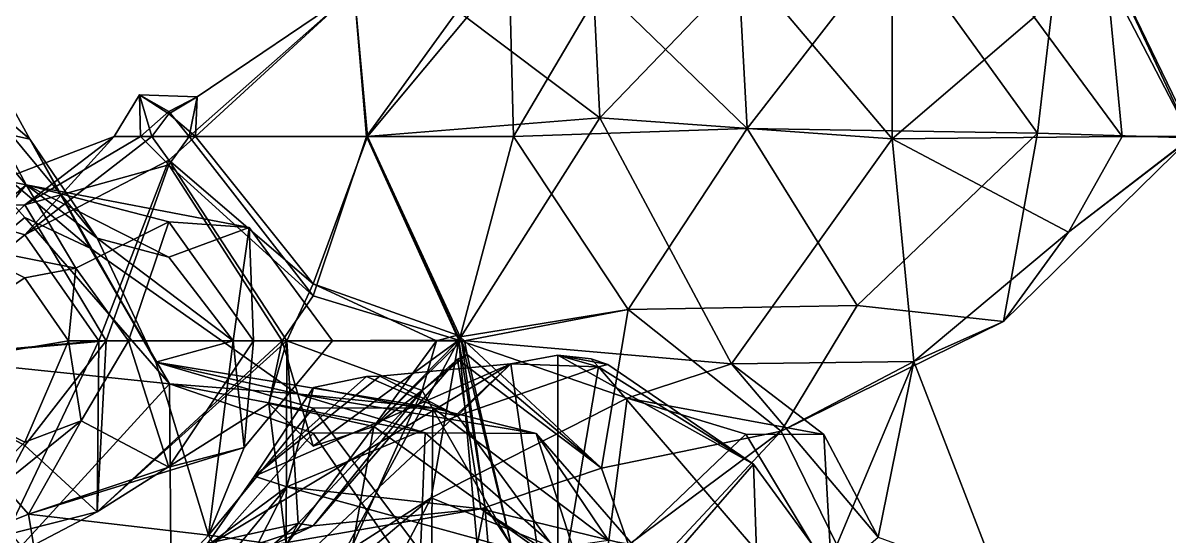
# Model space of a CAD drawing. Extents: x 290083 to 295691, y 4553739 to 4561622.
# Drawn here: x 293473.3 to 293573.4, y 4558569.1 to 4558613.9 of the extents above; entities that cross this region are included whole.
import ezdxf

# ---------------------------------------------------------------- set-up
doc = ezdxf.new("R2010")
doc.units = 0
doc.layers.add('Au_ppm_Pref_-_0_3', color=7, linetype='CONTINUOUS')

msp = doc.modelspace()

# ---------------------------------------------------------------- linework, layer by layer
at = {"layer": 'Au_ppm_Pref_-_0_3'}
for points in [[(293536.54, 4558604.72, 1918.62), (293523.81, 4558617.07, 1916.82), (293535.33, 4558626.64, 1913.06)], [(293549.52, 4558621.45, 1917.3), (293536.54, 4558604.72, 1918.62), (293535.33, 4558626.64, 1913.06)], [(293549.2, 4558625.25, 1905.57), (293536.41, 4558618.91, 1901.56), (293549.19, 4558603.81, 1901.14)], [(293549.19, 4558603.81, 1901.14), (293561.6, 4558614.45, 1903.04), (293549.2, 4558625.25, 1905.57)], [(293564.32, 4558625.03, 1912.92), (293561.88, 4558604.3, 1918.44), (293549.52, 4558621.45, 1917.3)], [(293561.88, 4558604.3, 1918.44), (293564.32, 4558625.03, 1912.92), (293575.3, 4558603.92, 1912.45)], [(293567.74, 4558620.01, 1907.43), (293575.3, 4558603.92, 1912.45), (293564.32, 4558625.03, 1912.92)], [(293465.69, 4558605.61, 1858.25), (293473.87, 4558603.8, 1864.96), (293462.74, 4558624.11, 1865)], [(293473.87, 4558603.8, 1864.96), (293469.32, 4558607.67, 1870.89), (293462.74, 4558624.11, 1865)], [(293522.8, 4558622.75, 1906.39), (293511.21, 4558614.99, 1902.87), (293523.67, 4558605.65, 1901.66)], [(293523.67, 4558605.65, 1901.66), (293536.41, 4558618.91, 1901.56), (293522.8, 4558622.75, 1906.39)], [(293536.54, 4558604.72, 1918.62), (293549.52, 4558621.45, 1917.3), (293561.88, 4558604.3, 1918.44)], [(293567.74, 4558620.01, 1907.43), (293561.6, 4558614.45, 1903.04), (293569.29, 4558604.01, 1902.9)], [(293567.74, 4558620.01, 1907.43), (293575.48, 4558604.01, 1906.52), (293575.3, 4558603.92, 1912.45)], [(293575.48, 4558604.01, 1906.52), (293567.74, 4558620.01, 1907.43), (293569.29, 4558604.01, 1902.9)], [(293502.19, 4558616.77, 1906.52), (293515.74, 4558618.86, 1911.9), (293503.37, 4558604.01, 1911.57)], [(293516.1, 4558604.01, 1916.09), (293503.37, 4558604.01, 1911.57), (293515.74, 4558618.86, 1911.9)], [(293523.81, 4558617.07, 1916.82), (293516.1, 4558604.01, 1916.09), (293515.74, 4558618.86, 1911.9)], [(293523.67, 4558605.65, 1901.66), (293549.19, 4558603.81, 1901.14), (293536.41, 4558618.91, 1901.56)], [(293447.54, 4558604.97, 1876.68), (293457.9, 4558617.76, 1874.1), (293473.55, 4558599.8, 1876.91)], [(293469.32, 4558607.67, 1870.89), (293473.55, 4558599.8, 1876.91), (293457.9, 4558617.76, 1874.1)], [(293502.19, 4558616.77, 1906.52), (293488.47, 4558607.49, 1906.52), (293487.79, 4558604.01, 1905.68)], [(293502.19, 4558616.77, 1906.52), (293487.79, 4558604.01, 1905.68), (293503.26, 4558604.01, 1902.78)], [(293502.19, 4558616.77, 1906.52), (293503.37, 4558604.01, 1911.57), (293488.32, 4558604.01, 1907.61)], [(293502.19, 4558616.77, 1906.52), (293488.32, 4558604.01, 1907.61), (293488.47, 4558607.49, 1906.52)], [(293502.19, 4558616.77, 1906.52), (293503.26, 4558604.01, 1902.78), (293511.21, 4558614.99, 1902.87)], [(293523.81, 4558617.07, 1916.82), (293536.54, 4558604.72, 1918.62), (293516.1, 4558604.01, 1916.09)], [(293511.21, 4558614.99, 1902.87), (293503.26, 4558604.01, 1902.78), (293523.67, 4558605.65, 1901.66)], [(293561.6, 4558614.45, 1903.04), (293549.19, 4558603.81, 1901.14), (293569.29, 4558604.01, 1902.9)], [(293473.87, 4558603.8, 1864.96), (293479.75, 4558595.16, 1870.89), (293469.32, 4558607.67, 1870.89)], [(293469.32, 4558607.67, 1870.89), (293479.75, 4558595.16, 1870.89), (293473.55, 4558599.8, 1876.91)], [(293483.52, 4558604.01, 1905.35), (293483.43, 4558607.66, 1906.52), (293481.23, 4558604.01, 1906.52)], [(293481.23, 4558604.01, 1906.52), (293483.43, 4558607.66, 1906.52), (293484.53, 4558604.01, 1907.22)], [(293483.52, 4558604.01, 1905.35), (293486.01, 4558606.19, 1905.8), (293483.43, 4558607.66, 1906.52)], [(293483.43, 4558607.66, 1906.52), (293486.01, 4558606.01, 1907.19), (293484.53, 4558604.01, 1907.22)], [(293483.43, 4558607.66, 1906.52), (293488.47, 4558607.49, 1906.52), (293486.01, 4558606.01, 1907.19)], [(293488.47, 4558607.49, 1906.52), (293483.43, 4558607.66, 1906.52), (293486.01, 4558606.19, 1905.8)], [(293488.47, 4558607.49, 1906.52), (293488.32, 4558604.01, 1907.61), (293486.01, 4558606.01, 1907.19)], [(293488.47, 4558607.49, 1906.52), (293486.01, 4558606.19, 1905.8), (293487.79, 4558604.01, 1905.68)], [(293459.14, 4558585.24, 1853.66), (293473.41, 4558596.96, 1855.42), (293465.69, 4558605.61, 1858.25)], [(293465.69, 4558605.61, 1858.25), (293479.12, 4558594.27, 1859.01), (293473.87, 4558603.8, 1864.96)], [(293479.12, 4558594.27, 1859.01), (293465.69, 4558605.61, 1858.25), (293473.41, 4558596.96, 1855.42)], [(293483.52, 4558604.01, 1905.35), (293487.79, 4558604.01, 1905.68), (293486.01, 4558606.19, 1905.8)], [(293488.32, 4558604.01, 1907.61), (293484.53, 4558604.01, 1907.22), (293486.01, 4558606.01, 1907.19)], [(293523.67, 4558605.65, 1901.66), (293503.26, 4558604.01, 1902.78), (293511.35, 4558586.25, 1900.55)], [(293535.15, 4558584.17, 1900.9), (293523.67, 4558605.65, 1901.66), (293511.35, 4558586.25, 1900.55)], [(293535.15, 4558584.17, 1900.9), (293549.19, 4558603.81, 1901.14), (293523.67, 4558605.65, 1901.66)], [(293447.54, 4558604.97, 1876.68), (293473.55, 4558599.8, 1876.91), (293461.35, 4558585.18, 1876.92)], [(293526.14, 4558588.91, 1916.4), (293516.1, 4558604.01, 1916.09), (293536.54, 4558604.72, 1918.62)], [(293546.14, 4558589.27, 1916.03), (293526.14, 4558588.91, 1916.4), (293536.54, 4558604.72, 1918.62)], [(293561.88, 4558604.3, 1918.44), (293546.14, 4558589.27, 1916.03), (293536.54, 4558604.72, 1918.62)], [(293473.41, 4558595.45, 1909.61), (293465.15, 4558597.88, 1906.52), (293481.23, 4558604.01, 1906.52)], [(293473.41, 4558598.07, 1902.56), (293481.23, 4558604.01, 1906.52), (293465.15, 4558597.88, 1906.52)], [(293473.41, 4558595.45, 1909.61), (293484.53, 4558604.01, 1907.22), (293486.01, 4558601.96, 1907.21)], [(293473.41, 4558595.45, 1909.61), (293481.23, 4558604.01, 1906.52), (293484.53, 4558604.01, 1907.22)], [(293473.41, 4558598.07, 1902.56), (293486.01, 4558601.56, 1905.7), (293483.52, 4558604.01, 1905.35)], [(293473.41, 4558598.07, 1902.56), (293483.52, 4558604.01, 1905.35), (293481.23, 4558604.01, 1906.52)], [(293479.12, 4558594.27, 1859.01), (293484.87, 4558584.33, 1865.17), (293473.87, 4558603.8, 1864.96)], [(293479.75, 4558595.16, 1870.89), (293473.87, 4558603.8, 1864.96), (293484.87, 4558584.33, 1865.17)], [(293486.01, 4558601.56, 1905.7), (293487.79, 4558604.01, 1905.68), (293483.52, 4558604.01, 1905.35)], [(293486.01, 4558601.96, 1907.21), (293484.53, 4558604.01, 1907.22), (293488.32, 4558604.01, 1907.61)], [(293486.01, 4558601.56, 1905.7), (293498.61, 4558590.12, 1905.22), (293487.79, 4558604.01, 1905.68)], [(293498.61, 4558591.15, 1908.18), (293486.01, 4558601.96, 1907.21), (293488.32, 4558604.01, 1907.61)], [(293503.26, 4558604.01, 1902.78), (293487.79, 4558604.01, 1905.68), (293498.61, 4558590.12, 1905.22)], [(293503.37, 4558604.01, 1911.57), (293498.61, 4558591.15, 1908.18), (293488.32, 4558604.01, 1907.61)], [(293511.21, 4558586.68, 1912.3), (293498.61, 4558591.15, 1908.18), (293503.37, 4558604.01, 1911.57)], [(293503.26, 4558604.01, 1902.78), (293498.61, 4558590.12, 1905.22), (293511.35, 4558586.25, 1900.55)], [(293511.44, 4558586.53, 1912.46), (293511.21, 4558586.68, 1912.3), (293503.37, 4558604.01, 1911.57)], [(293516.1, 4558604.01, 1916.09), (293511.44, 4558586.53, 1912.46), (293503.37, 4558604.01, 1911.57)], [(293526.14, 4558588.91, 1916.4), (293511.44, 4558586.53, 1912.46), (293516.1, 4558604.01, 1916.09)], [(293535.15, 4558584.17, 1900.9), (293551.1, 4558584.39, 1905.93), (293549.19, 4558603.81, 1901.14)], [(293546.14, 4558589.27, 1916.03), (293561.88, 4558604.3, 1918.44), (293558.92, 4558587.88, 1911.4)], [(293564.6, 4558595.67, 1905.15), (293569.29, 4558604.01, 1902.9), (293549.19, 4558603.81, 1901.14)], [(293549.19, 4558603.81, 1901.14), (293551.1, 4558584.39, 1905.93), (293564.6, 4558595.67, 1905.15)], [(293558.92, 4558587.88, 1911.4), (293561.88, 4558604.3, 1918.44), (293575.3, 4558603.92, 1912.45)], [(293564.6, 4558595.67, 1905.15), (293558.92, 4558587.88, 1911.4), (293575.3, 4558603.92, 1912.45)], [(293564.6, 4558595.67, 1905.15), (293575.3, 4558603.92, 1912.45), (293575.48, 4558604.01, 1906.52)], [(293564.6, 4558595.67, 1905.15), (293575.48, 4558604.01, 1906.52), (293569.29, 4558604.01, 1902.9)], [(293473.41, 4558595.45, 1909.61), (293486.01, 4558601.96, 1907.21), (293479.9, 4558586.2, 1909.58)], [(293473.41, 4558598.07, 1902.56), (293480.53, 4558586.2, 1903.16), (293486.01, 4558601.56, 1905.7)], [(293479.9, 4558586.2, 1909.58), (293486.01, 4558601.96, 1907.21), (293496.31, 4558586.2, 1907.61)], [(293480.53, 4558586.2, 1903.16), (293495.9, 4558586.2, 1905.25), (293486.01, 4558601.56, 1905.7)], [(293498.61, 4558591.15, 1908.18), (293496.31, 4558586.2, 1907.61), (293486.01, 4558601.96, 1907.21)], [(293486.01, 4558601.56, 1905.7), (293495.9, 4558586.2, 1905.25), (293498.61, 4558590.12, 1905.22)], [(293461.35, 4558585.18, 1876.92), (293473.55, 4558599.8, 1876.91), (293467.47, 4558594.6, 1882.77)], [(293477.88, 4558592.52, 1882.77), (293467.47, 4558594.6, 1882.77), (293473.55, 4558599.8, 1876.91)], [(293473.55, 4558599.8, 1876.91), (293479.75, 4558595.16, 1870.89), (293486.01, 4558593.5, 1874.39)], [(293486.01, 4558593.5, 1874.39), (293493.01, 4558596.09, 1876.83), (293473.55, 4558599.8, 1876.91)], [(293486.01, 4558596.56, 1880.28), (293477.88, 4558592.52, 1882.77), (293473.55, 4558599.8, 1876.91)], [(293473.55, 4558599.8, 1876.91), (293493.01, 4558596.09, 1876.83), (293486.01, 4558596.56, 1880.28)], [(293465.15, 4558597.88, 1906.52), (293473.41, 4558595.45, 1909.61), (293459.73, 4558584.37, 1911.2)], [(293460.01, 4558584.36, 1902.75), (293480.53, 4558586.2, 1903.16), (293473.41, 4558598.07, 1902.56)], [(293460.01, 4558584.36, 1902.75), (293473.41, 4558598.07, 1902.56), (293465.15, 4558597.88, 1906.52)], [(293459.14, 4558585.24, 1853.66), (293486.07, 4558582.44, 1854.29), (293473.41, 4558596.96, 1855.42)], [(293473.41, 4558596.96, 1855.42), (293486.07, 4558582.44, 1854.29), (293479.12, 4558594.27, 1859.01)], [(293482.47, 4558586.2, 1882.77), (293477.88, 4558592.52, 1882.77), (293486.01, 4558596.56, 1880.28)], [(293482.47, 4558586.2, 1882.77), (293486.01, 4558596.56, 1880.28), (293493.4, 4558586.2, 1880.31)], [(293493.4, 4558586.2, 1880.31), (293486.01, 4558596.56, 1880.28), (293493.01, 4558596.09, 1876.83)], [(293479.9, 4558586.2, 1909.58), (293459.73, 4558584.37, 1911.2), (293473.41, 4558595.45, 1909.61)], [(293491.62, 4558586.2, 1872.16), (293493.01, 4558596.09, 1876.83), (293486.01, 4558593.5, 1874.39)], [(293491.62, 4558586.2, 1872.16), (293500.3, 4558586.2, 1876.83), (293493.01, 4558596.09, 1876.83)], [(293493.4, 4558586.2, 1880.31), (293493.01, 4558596.09, 1876.83), (293500.3, 4558586.2, 1876.83)], [(293564.6, 4558595.67, 1905.15), (293551.1, 4558584.39, 1905.93), (293558.92, 4558587.88, 1911.4)], [(293461.03, 4558583.46, 1887.47), (293467.47, 4558594.6, 1882.77), (293473.41, 4558591.68, 1884.59)], [(293467.47, 4558594.6, 1882.77), (293477.88, 4558592.52, 1882.77), (293473.41, 4558591.68, 1884.59)], [(293491.62, 4558586.2, 1872.16), (293486.01, 4558593.5, 1874.39), (293479.75, 4558595.16, 1870.89)], [(293491.62, 4558586.2, 1872.16), (293479.75, 4558595.16, 1870.89), (293484.87, 4558584.33, 1865.17)], [(293479.12, 4558594.27, 1859.01), (293497.22, 4558581.56, 1859.04), (293484.87, 4558584.33, 1865.17)], [(293479.12, 4558594.27, 1859.01), (293486.07, 4558582.44, 1854.29), (293497.22, 4558581.56, 1859.04)], [(293477.88, 4558592.52, 1882.77), (293477.24, 4558586.2, 1884.57), (293473.41, 4558591.68, 1884.59)], [(293482.47, 4558586.2, 1882.77), (293477.24, 4558586.2, 1884.57), (293477.88, 4558592.52, 1882.77)], [(293461.03, 4558583.46, 1887.47), (293473.41, 4558591.68, 1884.59), (293477.24, 4558586.2, 1884.57)], [(293509.39, 4558586.2, 1911.61), (293496.31, 4558586.2, 1907.61), (293498.61, 4558591.15, 1908.18)], [(293511.21, 4558586.68, 1912.3), (293509.39, 4558586.2, 1911.61), (293498.61, 4558591.15, 1908.18)], [(293495.9, 4558586.2, 1905.25), (293511.35, 4558586.25, 1900.55), (293498.61, 4558590.12, 1905.22)], [(293526.14, 4558588.91, 1916.4), (293511.84, 4558586.2, 1912.46), (293511.44, 4558586.53, 1912.46)], [(293523.81, 4558575.06, 1914.69), (293511.84, 4558586.2, 1912.46), (293526.14, 4558588.91, 1916.4)], [(293523.81, 4558575.06, 1914.69), (293526.14, 4558588.91, 1916.4), (293539.51, 4558578.3, 1913.63)], [(293546.14, 4558589.27, 1916.03), (293539.51, 4558578.3, 1913.63), (293526.14, 4558588.91, 1916.4)], [(293546.14, 4558589.27, 1916.03), (293558.92, 4558587.88, 1911.4), (293539.51, 4558578.3, 1913.63)], [(293551.1, 4558584.39, 1905.93), (293539.51, 4558578.3, 1913.63), (293558.92, 4558587.88, 1911.4)], [(293511.21, 4558586.68, 1912.3), (293511.56, 4558586.2, 1912.3), (293509.39, 4558586.2, 1911.61)], [(293511.21, 4558586.68, 1912.3), (293511.44, 4558586.53, 1912.46), (293511.56, 4558586.2, 1912.3)], [(293511.84, 4558586.2, 1912.46), (293511.56, 4558586.2, 1912.3), (293511.44, 4558586.53, 1912.46)], [(293471.82, 4558569.25, 1911.87), (293459.73, 4558584.37, 1911.2), (293479.9, 4558586.2, 1909.58)], [(293473.41, 4558577.06, 1903.48), (293480.53, 4558586.2, 1903.16), (293460.01, 4558584.36, 1902.75)], [(293461.03, 4558583.46, 1887.47), (293477.24, 4558586.2, 1884.57), (293473.41, 4558577.35, 1885.71)], [(293479.74, 4558571.25, 1906.52), (293471.82, 4558569.25, 1911.87), (293479.9, 4558586.2, 1909.58)], [(293473.41, 4558577.06, 1903.48), (293479.74, 4558571.25, 1906.52), (293480.53, 4558586.2, 1903.16)], [(293473.41, 4558577.35, 1885.71), (293477.24, 4558586.2, 1884.57), (293478.35, 4558579.21, 1882.77)], [(293482.47, 4558586.2, 1882.77), (293478.35, 4558579.21, 1882.77), (293477.24, 4558586.2, 1884.57)], [(293482.47, 4558586.2, 1882.77), (293486.01, 4558575.15, 1880.51), (293478.35, 4558579.21, 1882.77)], [(293479.74, 4558571.25, 1906.52), (293479.9, 4558586.2, 1909.58), (293496.31, 4558586.2, 1907.61)], [(293479.74, 4558571.25, 1906.52), (293496.31, 4558586.2, 1907.61), (293494.74, 4558580.73, 1906.52)], [(293479.74, 4558571.25, 1906.52), (293494.74, 4558580.73, 1906.52), (293495.9, 4558586.2, 1905.25)], [(293479.74, 4558571.25, 1906.52), (293495.9, 4558586.2, 1905.25), (293480.53, 4558586.2, 1903.16)], [(293482.47, 4558586.2, 1882.77), (293493.4, 4558586.2, 1880.31), (293486.01, 4558575.15, 1880.51)], [(293489.47, 4558569.23, 1872.23), (293491.62, 4558586.2, 1872.16), (293484.87, 4558584.33, 1865.17)], [(293493.4, 4558586.2, 1880.31), (293492.59, 4558576.89, 1876.83), (293486.01, 4558575.15, 1880.51)], [(293491.62, 4558586.2, 1872.16), (293489.47, 4558569.23, 1872.23), (293492.59, 4558576.89, 1876.83)], [(293491.62, 4558586.2, 1872.16), (293492.59, 4558576.89, 1876.83), (293500.3, 4558586.2, 1876.83)], [(293493.4, 4558586.2, 1880.31), (293500.3, 4558586.2, 1876.83), (293492.59, 4558576.89, 1876.83)], [(293496.25, 4558568.38, 1911.35), (293494.74, 4558580.73, 1906.52), (293496.31, 4558586.2, 1907.61)], [(293494.74, 4558580.73, 1906.52), (293498.61, 4558576.98, 1903.45), (293495.9, 4558586.2, 1905.25)], [(293495.9, 4558586.2, 1905.25), (293498.61, 4558576.98, 1903.45), (293511.35, 4558586.25, 1900.55)], [(293496.25, 4558568.38, 1911.35), (293496.31, 4558586.2, 1907.61), (293497.29, 4558570.24, 1912.46)], [(293496.31, 4558586.2, 1907.61), (293509.39, 4558586.2, 1911.61), (293508.13, 4558581.85, 1912.46)], [(293496.31, 4558586.2, 1907.61), (293508.13, 4558581.85, 1912.46), (293497.29, 4558570.24, 1912.46)], [(293498.61, 4558576.98, 1903.45), (293503.91, 4558578.7, 1906.52), (293511.35, 4558586.25, 1900.55)], [(293501.24, 4558567.58, 1900), (293511.35, 4558586.25, 1900.55), (293512.94, 4558568.38, 1905.71)], [(293501.24, 4558567.58, 1900), (293508.93, 4558572.48, 1893.68), (293511.35, 4558586.25, 1900.55)], [(293503.91, 4558578.7, 1906.52), (293513.62, 4558571.79, 1906.52), (293511.35, 4558586.25, 1900.55)], [(293503.91, 4558578.7, 1906.52), (293508.13, 4558581.85, 1912.46), (293509.39, 4558586.2, 1911.61)], [(293503.91, 4558578.7, 1906.52), (293509.39, 4558586.2, 1911.61), (293511.56, 4558586.2, 1912.3)], [(293503.91, 4558578.7, 1906.52), (293511.56, 4558586.2, 1912.3), (293513.62, 4558571.79, 1906.52)], [(293511.35, 4558586.25, 1900.55), (293508.93, 4558572.48, 1893.68), (293526.04, 4558581.18, 1895.26)], [(293535.15, 4558584.17, 1900.9), (293511.35, 4558586.25, 1900.55), (293526.04, 4558581.18, 1895.26)], [(293513.62, 4558571.79, 1906.52), (293512.94, 4558568.38, 1905.71), (293511.35, 4558586.25, 1900.55)], [(293515.91, 4558568.38, 1908.74), (293513.62, 4558571.79, 1906.52), (293511.56, 4558586.2, 1912.3)], [(293515.91, 4558568.38, 1908.74), (293511.56, 4558586.2, 1912.3), (293512.06, 4558584.99, 1912.46)], [(293512.06, 4558584.99, 1912.46), (293511.56, 4558586.2, 1912.3), (293511.84, 4558586.2, 1912.46)], [(293523.81, 4558575.06, 1914.69), (293512.06, 4558584.99, 1912.46), (293511.84, 4558586.2, 1912.46)], [(293458.22, 4558564.8, 1871.5), (293461.35, 4558585.18, 1876.92), (293473.75, 4558571.07, 1876.29)], [(293459.14, 4558585.24, 1853.66), (293473.1, 4558568.25, 1853.09), (293486.07, 4558582.44, 1854.29)], [(293460.01, 4558584.36, 1902.75), (293466.72, 4558564.45, 1905.05), (293473.41, 4558577.06, 1903.48)], [(293461.35, 4558585.18, 1876.92), (293462.79, 4558566.67, 1882.41), (293473.75, 4558571.07, 1876.29)], [(293498.61, 4558580.31, 1868.93), (293489.47, 4558569.23, 1872.23), (293484.87, 4558584.33, 1865.17)], [(293498.61, 4558580.31, 1868.93), (293484.87, 4558584.33, 1865.17), (293509.08, 4558580.33, 1864)], [(293497.22, 4558581.56, 1859.04), (293509.08, 4558580.33, 1864), (293484.87, 4558584.33, 1865.17)], [(293498.61, 4558570.03, 1913.01), (293508.13, 4558581.85, 1912.46), (293511.21, 4558584.6, 1912.99)], [(293498.61, 4558570.03, 1913.01), (293511.21, 4558584.6, 1912.99), (293513.25, 4558571.52, 1919.33)], [(293512.06, 4558584.99, 1912.46), (293511.21, 4558584.6, 1912.99), (293508.13, 4558581.85, 1912.46)], [(293515.91, 4558568.38, 1908.74), (293512.06, 4558584.99, 1912.46), (293508.13, 4558581.85, 1912.46)], [(293523.81, 4558575.06, 1914.69), (293511.21, 4558584.6, 1912.99), (293512.06, 4558584.99, 1912.46)], [(293523.81, 4558575.06, 1914.69), (293513.25, 4558571.52, 1919.33), (293511.21, 4558584.6, 1912.99)], [(293520, 4558584.95, 1931.19), (293520, 4558555.75, 1935.27), (293515.87, 4558584.19, 1930.71)], [(293523.55, 4558583.93, 1930.82), (293520, 4558584.95, 1931.19), (293515.87, 4558584.19, 1930.71)], [(293522.89, 4558584.62, 1931.12), (293524.34, 4558584.13, 1931.14), (293520, 4558584.95, 1931.19)], [(293524.34, 4558584.13, 1931.14), (293537.09, 4558575.43, 1931.89), (293520, 4558584.95, 1931.19)], [(293537.09, 4558575.43, 1931.89), (293520, 4558555.75, 1935.27), (293520, 4558584.95, 1931.19)], [(293523.55, 4558583.93, 1930.82), (293522.89, 4558584.62, 1931.12), (293520, 4558584.95, 1931.19)], [(293523.55, 4558583.93, 1930.82), (293524.34, 4558584.13, 1931.14), (293522.89, 4558584.62, 1931.12)], [(293551.1, 4558584.39, 1905.93), (293535.15, 4558584.17, 1900.9), (293547.96, 4558569.06, 1900.99)], [(293539.51, 4558578.3, 1913.63), (293551.1, 4558584.39, 1905.93), (293544.36, 4558568.38, 1910.27)], [(293558.5, 4558565.18, 1906.96), (293544.36, 4558568.38, 1910.27), (293551.1, 4558584.39, 1905.93)], [(293558.5, 4558565.18, 1906.96), (293551.1, 4558584.39, 1905.93), (293547.96, 4558569.06, 1900.99)], [(293461.03, 4558583.46, 1887.47), (293473.41, 4558577.35, 1885.71), (293462.79, 4558566.67, 1882.41)], [(293489.11, 4558568.12, 1929.16), (293515.87, 4558584.19, 1930.71), (293485.5, 4558555.75, 1930.38)], [(293515.87, 4558584.19, 1930.71), (293520, 4558555.75, 1935.27), (293485.5, 4558555.75, 1930.38)], [(293489.11, 4558568.12, 1929.16), (293493.48, 4558574.38, 1928.9), (293515.87, 4558584.19, 1930.71)], [(293515.87, 4558584.19, 1930.71), (293493.48, 4558574.38, 1928.9), (293504.45, 4558583.09, 1929.24)], [(293511.21, 4558579.63, 1926.53), (293515.87, 4558584.19, 1930.71), (293504.45, 4558583.09, 1929.24)], [(293523.55, 4558583.93, 1930.82), (293515.87, 4558584.19, 1930.71), (293511.21, 4558579.63, 1926.53)], [(293523.55, 4558583.93, 1930.82), (293511.21, 4558579.63, 1926.53), (293520.64, 4558566.77, 1924.64)], [(293520.64, 4558566.77, 1924.64), (293537.35, 4558567.85, 1929.17), (293523.55, 4558583.93, 1930.82)], [(293523.55, 4558583.93, 1930.82), (293537.09, 4558575.43, 1931.89), (293524.34, 4558584.13, 1931.14)], [(293537.35, 4558567.85, 1929.17), (293537.09, 4558575.43, 1931.89), (293523.55, 4558583.93, 1930.82)], [(293535.15, 4558584.17, 1900.9), (293526.04, 4558581.18, 1895.26), (293543.22, 4558578.02, 1894.64)], [(293535.15, 4558584.17, 1900.9), (293543.22, 4558578.02, 1894.64), (293547.96, 4558569.06, 1900.99)], [(293486.07, 4558582.44, 1854.29), (293473.1, 4558568.25, 1853.09), (293486.22, 4558564.16, 1847.63)], [(293486.07, 4558582.44, 1854.29), (293508.39, 4558578.17, 1854.42), (293497.22, 4558581.56, 1859.04)], [(293486.07, 4558582.44, 1854.29), (293486.22, 4558564.16, 1847.63), (293498.61, 4558578.14, 1849.82)], [(293486.07, 4558582.44, 1854.29), (293498.61, 4558578.14, 1849.82), (293508.39, 4558578.17, 1854.42)], [(293504.45, 4558583.09, 1929.24), (293493.48, 4558574.38, 1928.9), (293503.26, 4558583.07, 1929.17)], [(293503.26, 4558583.07, 1929.17), (293493.48, 4558574.38, 1928.9), (293498.64, 4558582.1, 1928.91)], [(293503.26, 4558583.07, 1929.17), (293498.64, 4558582.1, 1928.91), (293511.21, 4558579.63, 1926.53)], [(293504.45, 4558583.09, 1929.24), (293503.26, 4558583.07, 1929.17), (293511.21, 4558579.63, 1926.53)], [(293493.48, 4558574.38, 1928.9), (293496.3, 4558573.43, 1923.86), (293498.64, 4558582.1, 1928.91)], [(293498.64, 4558582.1, 1928.91), (293496.3, 4558573.43, 1923.86), (293511.21, 4558579.63, 1926.53)], [(293497.22, 4558581.56, 1859.04), (293518.08, 4558578.1, 1859.01), (293509.08, 4558580.33, 1864)], [(293497.22, 4558581.56, 1859.04), (293508.39, 4558578.17, 1854.42), (293518.08, 4558578.1, 1859.01)], [(293497.29, 4558570.24, 1912.46), (293508.13, 4558581.85, 1912.46), (293498.61, 4558570.03, 1913.01)], [(293515.91, 4558568.38, 1908.74), (293508.13, 4558581.85, 1912.46), (293502.07, 4558568.38, 1910.83)], [(293503.91, 4558578.7, 1906.52), (293502.07, 4558568.38, 1910.83), (293508.13, 4558581.85, 1912.46)], [(293489.47, 4558569.23, 1872.23), (293498.61, 4558580.31, 1868.93), (293508.95, 4558566.52, 1870.36)], [(293496.25, 4558568.38, 1911.35), (293503.91, 4558578.7, 1906.52), (293494.74, 4558580.73, 1906.52)], [(293494.74, 4558580.73, 1906.52), (293503.91, 4558578.7, 1906.52), (293498.61, 4558576.98, 1903.45)], [(293498.61, 4558580.31, 1868.93), (293509.08, 4558580.33, 1864), (293508.95, 4558566.52, 1870.36)], [(293524.12, 4558566.32, 1889.38), (293526.04, 4558581.18, 1895.26), (293508.93, 4558572.48, 1893.68)], [(293508.95, 4558566.52, 1870.36), (293509.08, 4558580.33, 1864), (293524.42, 4558568.75, 1865.1)], [(293518.08, 4558578.1, 1859.01), (293524.42, 4558568.75, 1865.1), (293509.08, 4558580.33, 1864)], [(293524.12, 4558566.32, 1889.38), (293536.41, 4558578.05, 1891.42), (293526.04, 4558581.18, 1895.26)], [(293526.04, 4558581.18, 1895.26), (293536.41, 4558578.05, 1891.42), (293543.22, 4558578.02, 1894.64)], [(293520.64, 4558566.77, 1924.64), (293511.21, 4558579.63, 1926.53), (293496.3, 4558573.43, 1923.86)], [(293473.41, 4558577.35, 1885.71), (293478.35, 4558579.21, 1882.77), (293462.79, 4558566.67, 1882.41)], [(293473.75, 4558571.07, 1876.29), (293462.79, 4558566.67, 1882.41), (293478.35, 4558579.21, 1882.77)], [(293473.75, 4558571.07, 1876.29), (293478.35, 4558579.21, 1882.77), (293486.01, 4558575.15, 1880.51)], [(293496.25, 4558568.38, 1911.35), (293502.07, 4558568.38, 1910.83), (293503.91, 4558578.7, 1906.52)], [(293523.81, 4558575.06, 1914.69), (293539.51, 4558578.3, 1913.63), (293526.16, 4558568.38, 1913.57)], [(293530.25, 4558568.38, 1912.46), (293526.16, 4558568.38, 1913.57), (293539.51, 4558578.3, 1913.63)], [(293530.25, 4558568.38, 1912.46), (293539.51, 4558578.3, 1913.63), (293544.36, 4558568.38, 1910.27)], [(293486.22, 4558564.16, 1847.63), (293507.87, 4558564.79, 1848.08), (293498.61, 4558578.14, 1849.82)], [(293508.39, 4558578.17, 1854.42), (293498.61, 4558578.14, 1849.82), (293507.87, 4558564.79, 1848.08)], [(293521.88, 4558566.35, 1853.49), (293508.39, 4558578.17, 1854.42), (293507.87, 4558564.79, 1848.08)], [(293518.08, 4558578.1, 1859.01), (293508.39, 4558578.17, 1854.42), (293521.88, 4558566.35, 1853.49)], [(293526.53, 4558568.38, 1859.01), (293524.42, 4558568.75, 1865.1), (293518.08, 4558578.1, 1859.01)], [(293526.53, 4558568.38, 1859.01), (293518.08, 4558578.1, 1859.01), (293521.88, 4558566.35, 1853.49)], [(293524.12, 4558566.32, 1889.38), (293543.93, 4558565.56, 1893.92), (293536.41, 4558578.05, 1891.42)], [(293543.93, 4558565.56, 1893.92), (293543.22, 4558578.02, 1894.64), (293536.41, 4558578.05, 1891.42)], [(293547.96, 4558569.06, 1900.99), (293543.22, 4558578.02, 1894.64), (293543.93, 4558565.56, 1893.92)], [(293473.41, 4558577.06, 1903.48), (293466.72, 4558564.45, 1905.05), (293479.74, 4558571.25, 1906.52)], [(293492.59, 4558576.89, 1876.83), (293489.47, 4558569.23, 1872.23), (293473.75, 4558571.07, 1876.29)], [(293492.59, 4558576.89, 1876.83), (293473.75, 4558571.07, 1876.29), (293486.01, 4558575.15, 1880.51)], [(293542.14, 4558568.5, 1932.67), (293520, 4558555.75, 1935.27), (293537.09, 4558575.43, 1931.89)], [(293537.09, 4558575.43, 1931.89), (293537.35, 4558567.85, 1929.17), (293542.14, 4558568.5, 1932.67)], [(293489.11, 4558568.12, 1929.16), (293496.3, 4558573.43, 1923.86), (293493.48, 4558574.38, 1928.9)], [(293523.81, 4558575.06, 1914.69), (293526.16, 4558568.38, 1913.57), (293513.25, 4558571.52, 1919.33)], [(293485.38, 4558552, 1924.58), (293496.3, 4558573.43, 1923.86), (293489.11, 4558568.12, 1929.16)], [(293491.61, 4558567.77, 1919.1), (293496.3, 4558573.43, 1923.86), (293485.38, 4558552, 1924.58)], [(293491.61, 4558567.77, 1919.1), (293513.25, 4558571.52, 1919.33), (293496.3, 4558573.43, 1923.86)], [(293520.64, 4558566.77, 1924.64), (293496.3, 4558573.43, 1923.86), (293513.25, 4558571.52, 1919.33)], [(293501.24, 4558567.58, 1900), (293497.82, 4558551.34, 1894.7), (293508.93, 4558572.48, 1893.68)], [(293508.93, 4558572.48, 1893.68), (293497.82, 4558551.34, 1894.7), (293500.64, 4558565.51, 1888.71)], [(293524.12, 4558566.32, 1889.38), (293508.93, 4558572.48, 1893.68), (293500.64, 4558565.51, 1888.71)], [(293498.61, 4558570.03, 1913.01), (293513.25, 4558571.52, 1919.33), (293491.61, 4558567.77, 1919.1)], [(293513.9, 4558568.38, 1906.52), (293512.94, 4558568.38, 1905.71), (293513.62, 4558571.79, 1906.52)], [(293526.16, 4558568.38, 1913.57), (293530.14, 4558559.52, 1918.4), (293513.25, 4558571.52, 1919.33)], [(293530.14, 4558559.52, 1918.4), (293520.64, 4558566.77, 1924.64), (293513.25, 4558571.52, 1919.33)], [(293515.91, 4558568.38, 1908.74), (293513.9, 4558568.38, 1906.52), (293513.62, 4558571.79, 1906.52)], [(293473.75, 4558571.07, 1876.29), (293476.37, 4558555.13, 1869.93), (293458.22, 4558564.8, 1871.5)], [(293479.74, 4558571.25, 1906.52), (293466.72, 4558564.45, 1905.05), (293471.82, 4558569.25, 1911.87)], [(293476.37, 4558555.13, 1869.93), (293473.75, 4558571.07, 1876.29), (293489.47, 4558569.23, 1872.23)], [(293496.25, 4558568.38, 1911.35), (293497.29, 4558570.24, 1912.46), (293488.79, 4558568.38, 1912.46)], [(293488.79, 4558568.38, 1912.46), (293497.29, 4558570.24, 1912.46), (293495.08, 4558568.38, 1914.12)], [(293498.61, 4558570.03, 1913.01), (293491.61, 4558567.77, 1919.1), (293495.08, 4558568.38, 1914.12)], [(293497.29, 4558570.24, 1912.46), (293498.61, 4558570.03, 1913.01), (293495.08, 4558568.38, 1914.12)], [(293499.06, 4558552.36, 1870.04), (293476.37, 4558555.13, 1869.93), (293489.47, 4558569.23, 1872.23)], [(293508.95, 4558566.52, 1870.36), (293499.06, 4558552.36, 1870.04), (293489.47, 4558569.23, 1872.23)]]:
    msp.add_3dface(points, dxfattribs=at)

doc.saveas('drawing.dxf')
